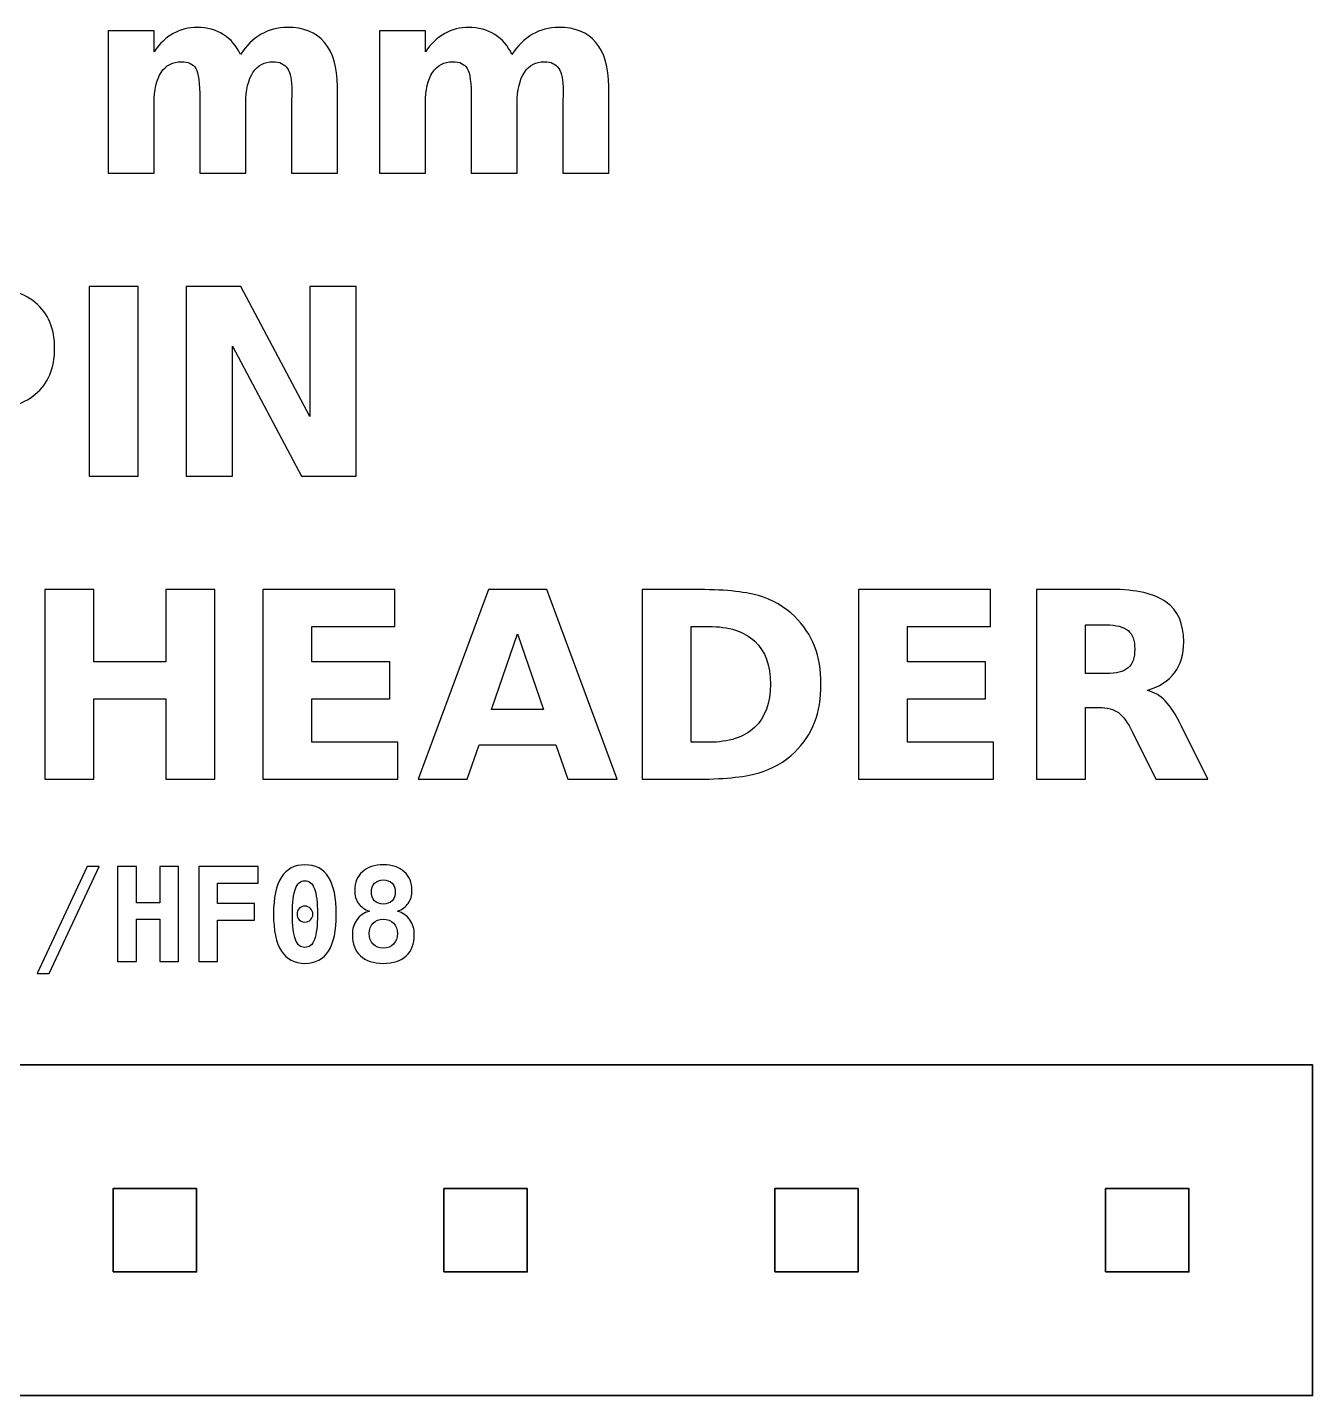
# Model space of a CAD drawing. Header units: centimetres. Extents: x -11.52 to -9.48, y -14.98 to -13.89.
# Drawn here: x -10.471 to -9.484, y -14.977 to -13.926 of the extents above; entities that cross this region are included whole.
import ezdxf

# ---------------------------------------------------------------- set-up
doc = ezdxf.new("R2010")
doc.units = ezdxf.units.CM
doc.header["$MEASUREMENT"] = 0
doc.layers.add('Layer 1', color=7, linetype='Continuous')

msp = doc.modelspace()

# ---------------------------------------------------------------- linework, layer by layer
at = {"layer": 'Layer 1', "color": 7, "lineweight": 35}
for points in [[(-10.40497, -14.882), (-10.34097, -14.882), (-10.34097, -14.818), (-10.40497, -14.818), (-10.40497, -14.882)], [(-10.15097, -14.882), (-10.08697, -14.882), (-10.08697, -14.818), (-10.15097, -14.818), (-10.15097, -14.882)], [(-9.89697, -14.882), (-9.83297, -14.882), (-9.83297, -14.818), (-9.89697, -14.818), (-9.89697, -14.882)], [(-9.64297, -14.882), (-9.57897, -14.882), (-9.57897, -14.818), (-9.64297, -14.818), (-9.64297, -14.882)]]:
    msp.add_lwpolyline(points, close=True, dxfattribs=at)
at = {"layer": 'Layer 1', "color": 250}
for points, knots in [([(-10.30721, -13.94673), (-10.30278, -13.93996), (-10.29755, -13.9348), (-10.29145, -13.93126), (-10.29145, -13.93126), (-10.28535, -13.9277), (-10.27868, -13.92593), (-10.27138, -13.92593), (-10.27138, -13.92593), (-10.25881, -13.92593), (-10.24925, -13.9298), (-10.24268, -13.93756), (-10.24268, -13.93756), (-10.23611, -13.9453), (-10.23281, -13.95656), (-10.23281, -13.97133), (-10.23281, -13.97133), (-10.23281, -13.97133), (-10.23281, -14.03793), (-10.23281, -14.03793), (-10.23281, -14.03793), (-10.23281, -14.03793), (-10.26798, -14.03793), (-10.26798, -14.03793), (-10.26798, -14.03793), (-10.26798, -14.03793), (-10.26798, -13.9809), (-10.26798, -13.9809), (-10.26798, -13.9809), (-10.26791, -13.98006), (-10.26788, -13.9792), (-10.26785, -13.97826), (-10.26785, -13.97826), (-10.26781, -13.97736), (-10.26778, -13.97606), (-10.26778, -13.97436), (-10.26778, -13.97436), (-10.26778, -13.96663), (-10.26891, -13.961), (-10.27121, -13.95753), (-10.27121, -13.95753), (-10.27348, -13.95403), (-10.27715, -13.9523), (-10.28221, -13.9523), (-10.28221, -13.9523), (-10.28888, -13.9523), (-10.29398, -13.95503), (-10.29761, -13.9605), (-10.29761, -13.9605), (-10.30121, -13.96596), (-10.30308, -13.97386), (-10.30321, -13.98423), (-10.30321, -13.98423), (-10.30321, -13.98423), (-10.30321, -14.03793), (-10.30321, -14.03793), (-10.30321, -14.03793), (-10.30321, -14.03793), (-10.33838, -14.03793), (-10.33838, -14.03793), (-10.33838, -14.03793), (-10.33838, -14.03793), (-10.33838, -13.9809), (-10.33838, -13.9809), (-10.33838, -13.9809), (-10.33838, -13.9688), (-10.33941, -13.961), (-10.34151, -13.95753), (-10.34151, -13.95753), (-10.34358, -13.95403), (-10.34728, -13.9523), (-10.35261, -13.9523), (-10.35261, -13.9523), (-10.35935, -13.9523), (-10.36451, -13.95506), (-10.36815, -13.96056), (-10.36815, -13.96056), (-10.37178, -13.96606), (-10.37361, -13.9739), (-10.37361, -13.98413), (-10.37361, -13.98413), (-10.37361, -13.98413), (-10.37361, -14.03793), (-10.37361, -14.03793), (-10.37361, -14.03793), (-10.37361, -14.03793), (-10.40878, -14.03793), (-10.40878, -14.03793), (-10.40878, -14.03793), (-10.40878, -14.03793), (-10.40878, -13.92856), (-10.40878, -13.92856), (-10.40878, -13.92856), (-10.40878, -13.92856), (-10.37361, -13.92856), (-10.37361, -13.92856), (-10.37361, -13.92856), (-10.37361, -13.92856), (-10.37361, -13.9446), (-10.37361, -13.9446), (-10.37361, -13.9446), (-10.36931, -13.9384), (-10.36438, -13.93376), (-10.35881, -13.93063), (-10.35881, -13.93063), (-10.35325, -13.9275), (-10.34711, -13.92593), (-10.34041, -13.92593), (-10.34041, -13.92593), (-10.33288, -13.92593), (-10.32618, -13.92776), (-10.32041, -13.9314), (-10.32041, -13.9314), (-10.31461, -13.93506), (-10.31021, -13.94016), (-10.30721, -13.94673)], [0, 0, 0, 0, 0.0344828, 0.0344828, 0.0344828, 0.0344828, 0.0689655, 0.0689655, 0.0689655, 0.0689655, 0.1034483, 0.1034483, 0.1034483, 0.1034483, 0.137931, 0.137931, 0.137931, 0.137931, 0.1724138, 0.1724138, 0.1724138, 0.1724138, 0.2068966, 0.2068966, 0.2068966, 0.2068966, 0.2413793, 0.2413793, 0.2413793, 0.2413793, 0.2758621, 0.2758621, 0.2758621, 0.2758621, 0.3103448, 0.3103448, 0.3103448, 0.3103448, 0.3448276, 0.3448276, 0.3448276, 0.3448276, 0.3793103, 0.3793103, 0.3793103, 0.3793103, 0.4137931, 0.4137931, 0.4137931, 0.4137931, 0.4482759, 0.4482759, 0.4482759, 0.4482759, 0.4827586, 0.4827586, 0.4827586, 0.4827586, 0.5172414, 0.5172414, 0.5172414, 0.5172414, 0.5517241, 0.5517241, 0.5517241, 0.5517241, 0.5862069, 0.5862069, 0.5862069, 0.5862069, 0.6206897, 0.6206897, 0.6206897, 0.6206897, 0.6551724, 0.6551724, 0.6551724, 0.6551724, 0.6896552, 0.6896552, 0.6896552, 0.6896552, 0.7241379, 0.7241379, 0.7241379, 0.7241379, 0.7586207, 0.7586207, 0.7586207, 0.7586207, 0.7931034, 0.7931034, 0.7931034, 0.7931034, 0.8275862, 0.8275862, 0.8275862, 0.8275862, 0.862069, 0.862069, 0.862069, 0.862069, 0.8965517, 0.8965517, 0.8965517, 0.8965517, 0.9310345, 0.9310345, 0.9310345, 0.9310345, 0.9655172, 0.9655172, 0.9655172, 0.9655172, 1, 1, 1, 1]), ([(-10.09881, -13.94673), (-10.09438, -13.93996), (-10.08915, -13.9348), (-10.08305, -13.93126), (-10.08305, -13.93126), (-10.07695, -13.9277), (-10.07028, -13.92593), (-10.06298, -13.92593), (-10.06298, -13.92593), (-10.05041, -13.92593), (-10.04085, -13.9298), (-10.03428, -13.93756), (-10.03428, -13.93756), (-10.02771, -13.9453), (-10.02441, -13.95656), (-10.02441, -13.97133), (-10.02441, -13.97133), (-10.02441, -13.97133), (-10.02441, -14.03793), (-10.02441, -14.03793), (-10.02441, -14.03793), (-10.02441, -14.03793), (-10.05958, -14.03793), (-10.05958, -14.03793), (-10.05958, -14.03793), (-10.05958, -14.03793), (-10.05958, -13.9809), (-10.05958, -13.9809), (-10.05958, -13.9809), (-10.05951, -13.98006), (-10.05948, -13.9792), (-10.05945, -13.97826), (-10.05945, -13.97826), (-10.05941, -13.97736), (-10.05938, -13.97606), (-10.05938, -13.97436), (-10.05938, -13.97436), (-10.05938, -13.96663), (-10.06051, -13.961), (-10.06281, -13.95753), (-10.06281, -13.95753), (-10.06508, -13.95403), (-10.06875, -13.9523), (-10.07381, -13.9523), (-10.07381, -13.9523), (-10.08048, -13.9523), (-10.08558, -13.95503), (-10.08921, -13.9605), (-10.08921, -13.9605), (-10.09281, -13.96596), (-10.09468, -13.97386), (-10.09481, -13.98423), (-10.09481, -13.98423), (-10.09481, -13.98423), (-10.09481, -14.03793), (-10.09481, -14.03793), (-10.09481, -14.03793), (-10.09481, -14.03793), (-10.12998, -14.03793), (-10.12998, -14.03793), (-10.12998, -14.03793), (-10.12998, -14.03793), (-10.12998, -13.9809), (-10.12998, -13.9809), (-10.12998, -13.9809), (-10.12998, -13.9688), (-10.13101, -13.961), (-10.13311, -13.95753), (-10.13311, -13.95753), (-10.13518, -13.95403), (-10.13888, -13.9523), (-10.14421, -13.9523), (-10.14421, -13.9523), (-10.15095, -13.9523), (-10.15611, -13.95506), (-10.15975, -13.96056), (-10.15975, -13.96056), (-10.16338, -13.96606), (-10.16521, -13.9739), (-10.16521, -13.98413), (-10.16521, -13.98413), (-10.16521, -13.98413), (-10.16521, -14.03793), (-10.16521, -14.03793), (-10.16521, -14.03793), (-10.16521, -14.03793), (-10.20038, -14.03793), (-10.20038, -14.03793), (-10.20038, -14.03793), (-10.20038, -14.03793), (-10.20038, -13.92856), (-10.20038, -13.92856), (-10.20038, -13.92856), (-10.20038, -13.92856), (-10.16521, -13.92856), (-10.16521, -13.92856), (-10.16521, -13.92856), (-10.16521, -13.92856), (-10.16521, -13.9446), (-10.16521, -13.9446), (-10.16521, -13.9446), (-10.16091, -13.9384), (-10.15598, -13.93376), (-10.15041, -13.93063), (-10.15041, -13.93063), (-10.14485, -13.9275), (-10.13871, -13.92593), (-10.13201, -13.92593), (-10.13201, -13.92593), (-10.12448, -13.92593), (-10.11778, -13.92776), (-10.11201, -13.9314), (-10.11201, -13.9314), (-10.10621, -13.93506), (-10.10181, -13.94016), (-10.09881, -13.94673)], [0, 0, 0, 0, 0.0344828, 0.0344828, 0.0344828, 0.0344828, 0.0689655, 0.0689655, 0.0689655, 0.0689655, 0.1034483, 0.1034483, 0.1034483, 0.1034483, 0.137931, 0.137931, 0.137931, 0.137931, 0.1724138, 0.1724138, 0.1724138, 0.1724138, 0.2068966, 0.2068966, 0.2068966, 0.2068966, 0.2413793, 0.2413793, 0.2413793, 0.2413793, 0.2758621, 0.2758621, 0.2758621, 0.2758621, 0.3103448, 0.3103448, 0.3103448, 0.3103448, 0.3448276, 0.3448276, 0.3448276, 0.3448276, 0.3793103, 0.3793103, 0.3793103, 0.3793103, 0.4137931, 0.4137931, 0.4137931, 0.4137931, 0.4482759, 0.4482759, 0.4482759, 0.4482759, 0.4827586, 0.4827586, 0.4827586, 0.4827586, 0.5172414, 0.5172414, 0.5172414, 0.5172414, 0.5517241, 0.5517241, 0.5517241, 0.5517241, 0.5862069, 0.5862069, 0.5862069, 0.5862069, 0.6206897, 0.6206897, 0.6206897, 0.6206897, 0.6551724, 0.6551724, 0.6551724, 0.6551724, 0.6896552, 0.6896552, 0.6896552, 0.6896552, 0.7241379, 0.7241379, 0.7241379, 0.7241379, 0.7586207, 0.7586207, 0.7586207, 0.7586207, 0.7931034, 0.7931034, 0.7931034, 0.7931034, 0.8275862, 0.8275862, 0.8275862, 0.8275862, 0.862069, 0.862069, 0.862069, 0.862069, 0.8965517, 0.8965517, 0.8965517, 0.8965517, 0.9310345, 0.9310345, 0.9310345, 0.9310345, 0.9655172, 0.9655172, 0.9655172, 0.9655172, 1, 1, 1, 1]), ([(-10.56993, -14.12493), (-10.56993, -14.12493), (-10.50753, -14.12493), (-10.50753, -14.12493), (-10.50753, -14.12493), (-10.48897, -14.12493), (-10.47473, -14.12906), (-10.4648, -14.1373), (-10.4648, -14.1373), (-10.45487, -14.14553), (-10.4499, -14.15726), (-10.4499, -14.1725), (-10.4499, -14.1725), (-10.4499, -14.18776), (-10.45487, -14.19953), (-10.4648, -14.20776), (-10.4648, -14.20776), (-10.47473, -14.216), (-10.48897, -14.22013), (-10.50753, -14.22013), (-10.50753, -14.22013), (-10.50753, -14.22013), (-10.53233, -14.22013), (-10.53233, -14.22013), (-10.53233, -14.22013), (-10.53233, -14.22013), (-10.53233, -14.27073), (-10.53233, -14.27073), (-10.53233, -14.27073), (-10.53233, -14.27073), (-10.56993, -14.27073), (-10.56993, -14.27073), (-10.56993, -14.27073), (-10.56993, -14.27073), (-10.56993, -14.12493), (-10.56993, -14.12493)], [0, 0, 0, 0, 0.1111111, 0.1111111, 0.1111111, 0.1111111, 0.2222222, 0.2222222, 0.2222222, 0.2222222, 0.3333333, 0.3333333, 0.3333333, 0.3333333, 0.4444444, 0.4444444, 0.4444444, 0.4444444, 0.5555556, 0.5555556, 0.5555556, 0.5555556, 0.6666667, 0.6666667, 0.6666667, 0.6666667, 0.7777778, 0.7777778, 0.7777778, 0.7777778, 0.8888889, 0.8888889, 0.8888889, 0.8888889, 1, 1, 1, 1]), ([(-10.42336, -14.12493), (-10.42336, -14.12493), (-10.38576, -14.12493), (-10.38576, -14.12493), (-10.38576, -14.12493), (-10.38576, -14.12493), (-10.38576, -14.27073), (-10.38576, -14.27073), (-10.38576, -14.27073), (-10.38576, -14.27073), (-10.42336, -14.27073), (-10.42336, -14.27073), (-10.42336, -14.27073), (-10.42336, -14.27073), (-10.42336, -14.12493), (-10.42336, -14.12493)], [0, 0, 0, 0, 0.25, 0.25, 0.25, 0.25, 0.5, 0.5, 0.5, 0.5, 0.75, 0.75, 0.75, 0.75, 1, 1, 1, 1]), ([(-10.34896, -14.12493), (-10.34896, -14.12493), (-10.30696, -14.12493), (-10.30696, -14.12493), (-10.30696, -14.12493), (-10.30696, -14.12493), (-10.25393, -14.22493), (-10.25393, -14.22493), (-10.25393, -14.22493), (-10.25393, -14.22493), (-10.25393, -14.12493), (-10.25393, -14.12493), (-10.25393, -14.12493), (-10.25393, -14.12493), (-10.2183, -14.12493), (-10.2183, -14.12493), (-10.2183, -14.12493), (-10.2183, -14.12493), (-10.2183, -14.27073), (-10.2183, -14.27073), (-10.2183, -14.27073), (-10.2183, -14.27073), (-10.2603, -14.27073), (-10.2603, -14.27073), (-10.2603, -14.27073), (-10.2603, -14.27073), (-10.31333, -14.17073), (-10.31333, -14.17073), (-10.31333, -14.17073), (-10.31333, -14.17073), (-10.31333, -14.27073), (-10.31333, -14.27073), (-10.31333, -14.27073), (-10.31333, -14.27073), (-10.34896, -14.27073), (-10.34896, -14.27073), (-10.34896, -14.27073), (-10.34896, -14.27073), (-10.34896, -14.12493), (-10.34896, -14.12493)], [0, 0, 0, 0, 0.1, 0.1, 0.1, 0.1, 0.2, 0.2, 0.2, 0.2, 0.3, 0.3, 0.3, 0.3, 0.4, 0.4, 0.4, 0.4, 0.5, 0.5, 0.5, 0.5, 0.6, 0.6, 0.6, 0.6, 0.7, 0.7, 0.7, 0.7, 0.8, 0.8, 0.8, 0.8, 0.9, 0.9, 0.9, 0.9, 1, 1, 1, 1]), ([(-10.45749, -14.35773), (-10.45749, -14.35773), (-10.41989, -14.35773), (-10.41989, -14.35773), (-10.41989, -14.35773), (-10.41989, -14.35773), (-10.41989, -14.4133), (-10.41989, -14.4133), (-10.41989, -14.4133), (-10.41989, -14.4133), (-10.36443, -14.4133), (-10.36443, -14.4133), (-10.36443, -14.4133), (-10.36443, -14.4133), (-10.36443, -14.35773), (-10.36443, -14.35773), (-10.36443, -14.35773), (-10.36443, -14.35773), (-10.32683, -14.35773), (-10.32683, -14.35773), (-10.32683, -14.35773), (-10.32683, -14.35773), (-10.32683, -14.50353), (-10.32683, -14.50353), (-10.32683, -14.50353), (-10.32683, -14.50353), (-10.36443, -14.50353), (-10.36443, -14.50353), (-10.36443, -14.50353), (-10.36443, -14.50353), (-10.36443, -14.44173), (-10.36443, -14.44173), (-10.36443, -14.44173), (-10.36443, -14.44173), (-10.41989, -14.44173), (-10.41989, -14.44173), (-10.41989, -14.44173), (-10.41989, -14.44173), (-10.41989, -14.50353), (-10.41989, -14.50353), (-10.41989, -14.50353), (-10.41989, -14.50353), (-10.45749, -14.50353), (-10.45749, -14.50353), (-10.45749, -14.50353), (-10.45749, -14.50353), (-10.45749, -14.35773), (-10.45749, -14.35773)], [0, 0, 0, 0, 0.0833333, 0.0833333, 0.0833333, 0.0833333, 0.1666667, 0.1666667, 0.1666667, 0.1666667, 0.25, 0.25, 0.25, 0.25, 0.3333333, 0.3333333, 0.3333333, 0.3333333, 0.4166667, 0.4166667, 0.4166667, 0.4166667, 0.5, 0.5, 0.5, 0.5, 0.5833333, 0.5833333, 0.5833333, 0.5833333, 0.6666667, 0.6666667, 0.6666667, 0.6666667, 0.75, 0.75, 0.75, 0.75, 0.8333333, 0.8333333, 0.8333333, 0.8333333, 0.9166667, 0.9166667, 0.9166667, 0.9166667, 1, 1, 1, 1]), ([(-10.29012, -14.35773), (-10.29012, -14.35773), (-10.18866, -14.35773), (-10.18866, -14.35773), (-10.18866, -14.35773), (-10.18866, -14.35773), (-10.18866, -14.38616), (-10.18866, -14.38616), (-10.18866, -14.38616), (-10.18866, -14.38616), (-10.25252, -14.38616), (-10.25252, -14.38616), (-10.25252, -14.38616), (-10.25252, -14.38616), (-10.25252, -14.4133), (-10.25252, -14.4133), (-10.25252, -14.4133), (-10.25252, -14.4133), (-10.19249, -14.4133), (-10.19249, -14.4133), (-10.19249, -14.4133), (-10.19249, -14.4133), (-10.19249, -14.44173), (-10.19249, -14.44173), (-10.19249, -14.44173), (-10.19249, -14.44173), (-10.25252, -14.44173), (-10.25252, -14.44173), (-10.25252, -14.44173), (-10.25252, -14.44173), (-10.25252, -14.4751), (-10.25252, -14.4751), (-10.25252, -14.4751), (-10.25252, -14.4751), (-10.18652, -14.4751), (-10.18652, -14.4751), (-10.18652, -14.4751), (-10.18652, -14.4751), (-10.18652, -14.50353), (-10.18652, -14.50353), (-10.18652, -14.50353), (-10.18652, -14.50353), (-10.29012, -14.50353), (-10.29012, -14.50353), (-10.29012, -14.50353), (-10.29012, -14.50353), (-10.29012, -14.35773), (-10.29012, -14.35773)], [0, 0, 0, 0, 0.0833333, 0.0833333, 0.0833333, 0.0833333, 0.1666667, 0.1666667, 0.1666667, 0.1666667, 0.25, 0.25, 0.25, 0.25, 0.3333333, 0.3333333, 0.3333333, 0.3333333, 0.4166667, 0.4166667, 0.4166667, 0.4166667, 0.5, 0.5, 0.5, 0.5, 0.5833333, 0.5833333, 0.5833333, 0.5833333, 0.6666667, 0.6666667, 0.6666667, 0.6666667, 0.75, 0.75, 0.75, 0.75, 0.8333333, 0.8333333, 0.8333333, 0.8333333, 0.9166667, 0.9166667, 0.9166667, 0.9166667, 1, 1, 1, 1]), ([(-10.06503, -14.477), (-10.06503, -14.477), (-10.12383, -14.477), (-10.12383, -14.477), (-10.12383, -14.477), (-10.12383, -14.477), (-10.13309, -14.50353), (-10.13309, -14.50353), (-10.13309, -14.50353), (-10.13309, -14.50353), (-10.17089, -14.50353), (-10.17089, -14.50353), (-10.17089, -14.50353), (-10.17089, -14.50353), (-10.11689, -14.35773), (-10.11689, -14.35773), (-10.11689, -14.35773), (-10.11689, -14.35773), (-10.07206, -14.35773), (-10.07206, -14.35773), (-10.07206, -14.35773), (-10.07206, -14.35773), (-10.01806, -14.50353), (-10.01806, -14.50353), (-10.01806, -14.50353), (-10.01806, -14.50353), (-10.05586, -14.50353), (-10.05586, -14.50353), (-10.05586, -14.50353), (-10.05586, -14.50353), (-10.06503, -14.477), (-10.06503, -14.477)], [0, 0, 0, 0, 0.125, 0.125, 0.125, 0.125, 0.25, 0.25, 0.25, 0.25, 0.375, 0.375, 0.375, 0.375, 0.5, 0.5, 0.5, 0.5, 0.625, 0.625, 0.625, 0.625, 0.75, 0.75, 0.75, 0.75, 0.875, 0.875, 0.875, 0.875, 1, 1, 1, 1]), ([(-9.99869, -14.35773), (-9.99869, -14.35773), (-9.95903, -14.35773), (-9.95903, -14.35773), (-9.95903, -14.35773), (-9.93689, -14.35773), (-9.92043, -14.3593), (-9.90959, -14.36246), (-9.90959, -14.36246), (-9.89876, -14.36563), (-9.88946, -14.37096), (-9.88169, -14.37853), (-9.88169, -14.37853), (-9.87486, -14.3851), (-9.86979, -14.3927), (-9.86646, -14.4013), (-9.86646, -14.4013), (-9.86316, -14.40986), (-9.86149, -14.4196), (-9.86149, -14.4305), (-9.86149, -14.4305), (-9.86149, -14.4415), (-9.86316, -14.4513), (-9.86646, -14.45993), (-9.86646, -14.45993), (-9.86979, -14.46856), (-9.87486, -14.47616), (-9.88169, -14.48273), (-9.88169, -14.48273), (-9.88953, -14.4903), (-9.89889, -14.49563), (-9.90983, -14.4988), (-9.90983, -14.4988), (-9.92076, -14.50196), (-9.93716, -14.50353), (-9.95903, -14.50353), (-9.95903, -14.50353), (-9.95903, -14.50353), (-9.99869, -14.50353), (-9.99869, -14.50353), (-9.99869, -14.50353), (-9.99869, -14.50353), (-9.99869, -14.35773), (-9.99869, -14.35773)], [0, 0, 0, 0, 0.0909091, 0.0909091, 0.0909091, 0.0909091, 0.1818182, 0.1818182, 0.1818182, 0.1818182, 0.2727273, 0.2727273, 0.2727273, 0.2727273, 0.3636364, 0.3636364, 0.3636364, 0.3636364, 0.4545455, 0.4545455, 0.4545455, 0.4545455, 0.5454545, 0.5454545, 0.5454545, 0.5454545, 0.6363636, 0.6363636, 0.6363636, 0.6363636, 0.7272727, 0.7272727, 0.7272727, 0.7272727, 0.8181818, 0.8181818, 0.8181818, 0.8181818, 0.9090909, 0.9090909, 0.9090909, 0.9090909, 1, 1, 1, 1]), ([(-9.83269, -14.35773), (-9.83269, -14.35773), (-9.73123, -14.35773), (-9.73123, -14.35773), (-9.73123, -14.35773), (-9.73123, -14.35773), (-9.73123, -14.38616), (-9.73123, -14.38616), (-9.73123, -14.38616), (-9.73123, -14.38616), (-9.79509, -14.38616), (-9.79509, -14.38616), (-9.79509, -14.38616), (-9.79509, -14.38616), (-9.79509, -14.4133), (-9.79509, -14.4133), (-9.79509, -14.4133), (-9.79509, -14.4133), (-9.73506, -14.4133), (-9.73506, -14.4133), (-9.73506, -14.4133), (-9.73506, -14.4133), (-9.73506, -14.44173), (-9.73506, -14.44173), (-9.73506, -14.44173), (-9.73506, -14.44173), (-9.79509, -14.44173), (-9.79509, -14.44173), (-9.79509, -14.44173), (-9.79509, -14.44173), (-9.79509, -14.4751), (-9.79509, -14.4751), (-9.79509, -14.4751), (-9.79509, -14.4751), (-9.72909, -14.4751), (-9.72909, -14.4751), (-9.72909, -14.4751), (-9.72909, -14.4751), (-9.72909, -14.50353), (-9.72909, -14.50353), (-9.72909, -14.50353), (-9.72909, -14.50353), (-9.83269, -14.50353), (-9.83269, -14.50353), (-9.83269, -14.50353), (-9.83269, -14.50353), (-9.83269, -14.35773), (-9.83269, -14.35773)], [0, 0, 0, 0, 0.0833333, 0.0833333, 0.0833333, 0.0833333, 0.1666667, 0.1666667, 0.1666667, 0.1666667, 0.25, 0.25, 0.25, 0.25, 0.3333333, 0.3333333, 0.3333333, 0.3333333, 0.4166667, 0.4166667, 0.4166667, 0.4166667, 0.5, 0.5, 0.5, 0.5, 0.5833333, 0.5833333, 0.5833333, 0.5833333, 0.6666667, 0.6666667, 0.6666667, 0.6666667, 0.75, 0.75, 0.75, 0.75, 0.8333333, 0.8333333, 0.8333333, 0.8333333, 0.9166667, 0.9166667, 0.9166667, 0.9166667, 1, 1, 1, 1]), ([(-9.65846, -14.44836), (-9.65846, -14.44836), (-9.65846, -14.50353), (-9.65846, -14.50353), (-9.65846, -14.50353), (-9.65846, -14.50353), (-9.69606, -14.50353), (-9.69606, -14.50353), (-9.69606, -14.50353), (-9.69606, -14.50353), (-9.69606, -14.35773), (-9.69606, -14.35773), (-9.69606, -14.35773), (-9.69606, -14.35773), (-9.63863, -14.35773), (-9.63863, -14.35773), (-9.63863, -14.35773), (-9.61943, -14.35773), (-9.60533, -14.36096), (-9.5964, -14.3674), (-9.5964, -14.3674), (-9.58743, -14.37383), (-9.58296, -14.38403), (-9.58296, -14.39796), (-9.58296, -14.39796), (-9.58296, -14.4076), (-9.5853, -14.41553), (-9.58993, -14.4217), (-9.58993, -14.4217), (-9.5946, -14.4279), (-9.60163, -14.43246), (-9.611, -14.43536), (-9.611, -14.43536), (-9.60586, -14.43656), (-9.60123, -14.4392), (-9.59716, -14.44333), (-9.59716, -14.44333), (-9.5931, -14.44746), (-9.589, -14.45373), (-9.58483, -14.46213), (-9.58483, -14.46213), (-9.58483, -14.46213), (-9.5644, -14.50353), (-9.5644, -14.50353), (-9.5644, -14.50353), (-9.5644, -14.50353), (-9.60446, -14.50353), (-9.60446, -14.50353), (-9.60446, -14.50353), (-9.60446, -14.50353), (-9.62223, -14.4673), (-9.62223, -14.4673), (-9.62223, -14.4673), (-9.6258, -14.46003), (-9.62943, -14.45503), (-9.63313, -14.45236), (-9.63313, -14.45236), (-9.6368, -14.4497), (-9.6417, -14.44836), (-9.64783, -14.44836), (-9.64783, -14.44836), (-9.64783, -14.44836), (-9.65846, -14.44836), (-9.65846, -14.44836)], [0, 0, 0, 0, 0.0625, 0.0625, 0.0625, 0.0625, 0.125, 0.125, 0.125, 0.125, 0.1875, 0.1875, 0.1875, 0.1875, 0.25, 0.25, 0.25, 0.25, 0.3125, 0.3125, 0.3125, 0.3125, 0.375, 0.375, 0.375, 0.375, 0.4375, 0.4375, 0.4375, 0.4375, 0.5, 0.5, 0.5, 0.5, 0.5625, 0.5625, 0.5625, 0.5625, 0.625, 0.625, 0.625, 0.625, 0.6875, 0.6875, 0.6875, 0.6875, 0.75, 0.75, 0.75, 0.75, 0.8125, 0.8125, 0.8125, 0.8125, 0.875, 0.875, 0.875, 0.875, 0.9375, 0.9375, 0.9375, 0.9375, 1, 1, 1, 1]), ([(-9.96109, -14.38616), (-9.96109, -14.38616), (-9.96109, -14.4751), (-9.96109, -14.4751), (-9.96109, -14.4751), (-9.96109, -14.4751), (-9.94763, -14.4751), (-9.94763, -14.4751), (-9.94763, -14.4751), (-9.93226, -14.4751), (-9.92053, -14.4713), (-9.91243, -14.46366), (-9.91243, -14.46366), (-9.90433, -14.45606), (-9.90026, -14.445), (-9.90026, -14.4305), (-9.90026, -14.4305), (-9.90026, -14.41603), (-9.90429, -14.40503), (-9.91236, -14.3975), (-9.91236, -14.3975), (-9.92043, -14.38993), (-9.93219, -14.38616), (-9.94763, -14.38616), (-9.94763, -14.38616), (-9.94763, -14.38616), (-9.96109, -14.38616), (-9.96109, -14.38616)], [0, 0, 0, 0, 0.1428571, 0.1428571, 0.1428571, 0.1428571, 0.2857143, 0.2857143, 0.2857143, 0.2857143, 0.4285714, 0.4285714, 0.4285714, 0.4285714, 0.5714286, 0.5714286, 0.5714286, 0.5714286, 0.7142857, 0.7142857, 0.7142857, 0.7142857, 0.8571429, 0.8571429, 0.8571429, 0.8571429, 1, 1, 1, 1]), ([(-9.64263, -14.4224), (-9.63476, -14.4224), (-9.6291, -14.42093), (-9.6257, -14.418), (-9.6257, -14.418), (-9.62226, -14.41506), (-9.62056, -14.41023), (-9.62056, -14.40353), (-9.62056, -14.40353), (-9.62056, -14.3969), (-9.62226, -14.39213), (-9.6257, -14.38926), (-9.6257, -14.38926), (-9.6291, -14.3864), (-9.63476, -14.38496), (-9.64263, -14.38496), (-9.64263, -14.38496), (-9.64263, -14.38496), (-9.65846, -14.38496), (-9.65846, -14.38496), (-9.65846, -14.38496), (-9.65846, -14.38496), (-9.65846, -14.4224), (-9.65846, -14.4224), (-9.65846, -14.4224), (-9.65846, -14.4224), (-9.64263, -14.4224), (-9.64263, -14.4224)], [0, 0, 0, 0, 0.1428571, 0.1428571, 0.1428571, 0.1428571, 0.2857143, 0.2857143, 0.2857143, 0.2857143, 0.4285714, 0.4285714, 0.4285714, 0.4285714, 0.5714286, 0.5714286, 0.5714286, 0.5714286, 0.7142857, 0.7142857, 0.7142857, 0.7142857, 0.8571429, 0.8571429, 0.8571429, 0.8571429, 1, 1, 1, 1]), ([(-10.11446, -14.44993), (-10.11446, -14.44993), (-10.07449, -14.44993), (-10.07449, -14.44993), (-10.07449, -14.44993), (-10.07449, -14.44993), (-10.09443, -14.39193), (-10.09443, -14.39193), (-10.09443, -14.39193), (-10.09443, -14.39193), (-10.11446, -14.44993), (-10.11446, -14.44993)], [0, 0, 0, 0, 0.3333333, 0.3333333, 0.3333333, 0.3333333, 0.6666667, 0.6666667, 0.6666667, 0.6666667, 1, 1, 1, 1]), ([(-10.42501, -14.57062), (-10.42501, -14.57062), (-10.41573, -14.57062), (-10.41573, -14.57062), (-10.41573, -14.57062), (-10.41573, -14.57062), (-10.45411, -14.6528), (-10.45411, -14.6528), (-10.45411, -14.6528), (-10.45411, -14.6528), (-10.46345, -14.6528), (-10.46345, -14.6528), (-10.46345, -14.6528), (-10.46345, -14.6528), (-10.42501, -14.57062), (-10.42501, -14.57062)], [0, 0, 0, 0, 0.25, 0.25, 0.25, 0.25, 0.5, 0.5, 0.5, 0.5, 0.75, 0.75, 0.75, 0.75, 1, 1, 1, 1]), ([(-10.40155, -14.57062), (-10.40155, -14.57062), (-10.38715, -14.57062), (-10.38715, -14.57062), (-10.38715, -14.57062), (-10.38715, -14.57062), (-10.38715, -14.5984), (-10.38715, -14.5984), (-10.38715, -14.5984), (-10.38715, -14.5984), (-10.36911, -14.5984), (-10.36911, -14.5984), (-10.36911, -14.5984), (-10.36911, -14.5984), (-10.36911, -14.57062), (-10.36911, -14.57062), (-10.36911, -14.57062), (-10.36911, -14.57062), (-10.35471, -14.57062), (-10.35471, -14.57062), (-10.35471, -14.57062), (-10.35471, -14.57062), (-10.35471, -14.64352), (-10.35471, -14.64352), (-10.35471, -14.64352), (-10.35471, -14.64352), (-10.36911, -14.64352), (-10.36911, -14.64352), (-10.36911, -14.64352), (-10.36911, -14.64352), (-10.36911, -14.6111), (-10.36911, -14.6111), (-10.36911, -14.6111), (-10.36911, -14.6111), (-10.38715, -14.6111), (-10.38715, -14.6111), (-10.38715, -14.6111), (-10.38715, -14.6111), (-10.38715, -14.64352), (-10.38715, -14.64352), (-10.38715, -14.64352), (-10.38715, -14.64352), (-10.40155, -14.64352), (-10.40155, -14.64352), (-10.40155, -14.64352), (-10.40155, -14.64352), (-10.40155, -14.57062), (-10.40155, -14.57062)], [0, 0, 0, 0, 0.0833333, 0.0833333, 0.0833333, 0.0833333, 0.1666667, 0.1666667, 0.1666667, 0.1666667, 0.25, 0.25, 0.25, 0.25, 0.3333333, 0.3333333, 0.3333333, 0.3333333, 0.4166667, 0.4166667, 0.4166667, 0.4166667, 0.5, 0.5, 0.5, 0.5, 0.5833333, 0.5833333, 0.5833333, 0.5833333, 0.6666667, 0.6666667, 0.6666667, 0.6666667, 0.75, 0.75, 0.75, 0.75, 0.8333333, 0.8333333, 0.8333333, 0.8333333, 0.9166667, 0.9166667, 0.9166667, 0.9166667, 1, 1, 1, 1]), ([(-10.29373, -14.58332), (-10.29373, -14.58332), (-10.32475, -14.58332), (-10.32475, -14.58332), (-10.32475, -14.58332), (-10.32475, -14.58332), (-10.32475, -14.59904), (-10.32475, -14.59904), (-10.32475, -14.59904), (-10.32475, -14.59904), (-10.29651, -14.59904), (-10.29651, -14.59904), (-10.29651, -14.59904), (-10.29651, -14.59904), (-10.29651, -14.61174), (-10.29651, -14.61174), (-10.29651, -14.61174), (-10.29651, -14.61174), (-10.32475, -14.61174), (-10.32475, -14.61174), (-10.32475, -14.61174), (-10.32475, -14.61174), (-10.32475, -14.64352), (-10.32475, -14.64352), (-10.32475, -14.64352), (-10.32475, -14.64352), (-10.33915, -14.64352), (-10.33915, -14.64352), (-10.33915, -14.64352), (-10.33915, -14.64352), (-10.33915, -14.57062), (-10.33915, -14.57062), (-10.33915, -14.57062), (-10.33915, -14.57062), (-10.29373, -14.57062), (-10.29373, -14.57062), (-10.29373, -14.57062), (-10.29373, -14.57062), (-10.29373, -14.58332), (-10.29373, -14.58332)], [0, 0, 0, 0, 0.1, 0.1, 0.1, 0.1, 0.2, 0.2, 0.2, 0.2, 0.3, 0.3, 0.3, 0.3, 0.4, 0.4, 0.4, 0.4, 0.5, 0.5, 0.5, 0.5, 0.6, 0.6, 0.6, 0.6, 0.7, 0.7, 0.7, 0.7, 0.8, 0.8, 0.8, 0.8, 0.9, 0.9, 0.9, 0.9, 1, 1, 1, 1]), ([(-10.28183, -14.60714), (-10.28183, -14.59452), (-10.27983, -14.58505), (-10.27583, -14.57875), (-10.27583, -14.57875), (-10.27181, -14.57245), (-10.2658, -14.5693), (-10.25775, -14.5693), (-10.25775, -14.5693), (-10.24968, -14.5693), (-10.24365, -14.57244), (-10.23963, -14.57872), (-10.23963, -14.57872), (-10.23563, -14.585), (-10.23363, -14.59449), (-10.23363, -14.60714), (-10.23363, -14.60714), (-10.23363, -14.61977), (-10.23563, -14.62924), (-10.23963, -14.63552), (-10.23963, -14.63552), (-10.24365, -14.6418), (-10.24968, -14.64494), (-10.25775, -14.64494), (-10.25775, -14.64494), (-10.2658, -14.64494), (-10.27181, -14.64179), (-10.27583, -14.63549), (-10.27583, -14.63549), (-10.27983, -14.62919), (-10.28183, -14.61974), (-10.28183, -14.60714)], [0, 0, 0, 0, 0.125, 0.125, 0.125, 0.125, 0.25, 0.25, 0.25, 0.25, 0.375, 0.375, 0.375, 0.375, 0.5, 0.5, 0.5, 0.5, 0.625, 0.625, 0.625, 0.625, 0.75, 0.75, 0.75, 0.75, 0.875, 0.875, 0.875, 0.875, 1, 1, 1, 1]), ([(-10.20825, -14.60489), (-10.21193, -14.60362), (-10.21473, -14.60162), (-10.21665, -14.5989), (-10.21665, -14.5989), (-10.21856, -14.59619), (-10.21953, -14.59287), (-10.21953, -14.58892), (-10.21953, -14.58892), (-10.21953, -14.58287), (-10.21756, -14.57809), (-10.21361, -14.57457), (-10.21361, -14.57457), (-10.20968, -14.57105), (-10.20433, -14.5693), (-10.19755, -14.5693), (-10.19755, -14.5693), (-10.19075, -14.5693), (-10.18538, -14.57105), (-10.18145, -14.57457), (-10.18145, -14.57457), (-10.1775, -14.57809), (-10.17553, -14.58287), (-10.17553, -14.58892), (-10.17553, -14.58892), (-10.17553, -14.59284), (-10.17648, -14.59614), (-10.17836, -14.59885), (-10.17836, -14.59885), (-10.18025, -14.60157), (-10.183, -14.60359), (-10.18661, -14.60489), (-10.18661, -14.60489), (-10.18258, -14.60612), (-10.17943, -14.60834), (-10.17715, -14.61154), (-10.17715, -14.61154), (-10.17486, -14.61472), (-10.17373, -14.61855), (-10.17373, -14.623), (-10.17373, -14.623), (-10.17373, -14.63), (-10.1758, -14.63542), (-10.17993, -14.63922), (-10.17993, -14.63922), (-10.18406, -14.64304), (-10.18995, -14.64494), (-10.19755, -14.64494), (-10.19755, -14.64494), (-10.20513, -14.64494), (-10.211, -14.64304), (-10.21513, -14.63922), (-10.21513, -14.63922), (-10.21926, -14.63542), (-10.22133, -14.63), (-10.22133, -14.623), (-10.22133, -14.623), (-10.22133, -14.61852), (-10.22018, -14.61467), (-10.21786, -14.61149), (-10.21786, -14.61149), (-10.21555, -14.60829), (-10.21235, -14.60609), (-10.20825, -14.60489)], [0, 0, 0, 0, 0.0625, 0.0625, 0.0625, 0.0625, 0.125, 0.125, 0.125, 0.125, 0.1875, 0.1875, 0.1875, 0.1875, 0.25, 0.25, 0.25, 0.25, 0.3125, 0.3125, 0.3125, 0.3125, 0.375, 0.375, 0.375, 0.375, 0.4375, 0.4375, 0.4375, 0.4375, 0.5, 0.5, 0.5, 0.5, 0.5625, 0.5625, 0.5625, 0.5625, 0.625, 0.625, 0.625, 0.625, 0.6875, 0.6875, 0.6875, 0.6875, 0.75, 0.75, 0.75, 0.75, 0.8125, 0.8125, 0.8125, 0.8125, 0.875, 0.875, 0.875, 0.875, 0.9375, 0.9375, 0.9375, 0.9375, 1, 1, 1, 1]), ([(-10.25775, -14.5815), (-10.26108, -14.5815), (-10.2635, -14.58354), (-10.26503, -14.5876), (-10.26503, -14.5876), (-10.26656, -14.59169), (-10.26733, -14.59819), (-10.26733, -14.60714), (-10.26733, -14.60714), (-10.26733, -14.61607), (-10.26656, -14.62255), (-10.26503, -14.62664), (-10.26503, -14.62664), (-10.2635, -14.6307), (-10.26108, -14.63274), (-10.25775, -14.63274), (-10.25775, -14.63274), (-10.2544, -14.63274), (-10.25196, -14.6307), (-10.25043, -14.62664), (-10.25043, -14.62664), (-10.2489, -14.62255), (-10.24813, -14.61607), (-10.24813, -14.60714), (-10.24813, -14.60714), (-10.24813, -14.59819), (-10.2489, -14.59169), (-10.25043, -14.5876), (-10.25043, -14.5876), (-10.25196, -14.58354), (-10.2544, -14.5815), (-10.25775, -14.5815)], [0, 0, 0, 0, 0.125, 0.125, 0.125, 0.125, 0.25, 0.25, 0.25, 0.25, 0.375, 0.375, 0.375, 0.375, 0.5, 0.5, 0.5, 0.5, 0.625, 0.625, 0.625, 0.625, 0.75, 0.75, 0.75, 0.75, 0.875, 0.875, 0.875, 0.875, 1, 1, 1, 1]), ([(-10.20673, -14.5901), (-10.20673, -14.59295), (-10.20591, -14.59524), (-10.20426, -14.5969), (-10.20426, -14.5969), (-10.20263, -14.59859), (-10.20038, -14.59942), (-10.19755, -14.59942), (-10.19755, -14.59942), (-10.1947, -14.59942), (-10.19243, -14.59859), (-10.1908, -14.5969), (-10.1908, -14.5969), (-10.18915, -14.59524), (-10.18833, -14.59295), (-10.18833, -14.5901), (-10.18833, -14.5901), (-10.18833, -14.58727), (-10.18915, -14.58504), (-10.1908, -14.58339), (-10.1908, -14.58339), (-10.19243, -14.58174), (-10.1947, -14.58092), (-10.19755, -14.58092), (-10.19755, -14.58092), (-10.20035, -14.58092), (-10.20258, -14.58175), (-10.20425, -14.5834), (-10.20425, -14.5834), (-10.2059, -14.58507), (-10.20673, -14.5873), (-10.20673, -14.5901)], [0, 0, 0, 0, 0.125, 0.125, 0.125, 0.125, 0.25, 0.25, 0.25, 0.25, 0.375, 0.375, 0.375, 0.375, 0.5, 0.5, 0.5, 0.5, 0.625, 0.625, 0.625, 0.625, 0.75, 0.75, 0.75, 0.75, 0.875, 0.875, 0.875, 0.875, 1, 1, 1, 1]), ([(-10.26381, -14.60714), (-10.26381, -14.60542), (-10.26323, -14.60397), (-10.26205, -14.6028), (-10.26205, -14.6028), (-10.26088, -14.60162), (-10.25945, -14.60104), (-10.25775, -14.60104), (-10.25775, -14.60104), (-10.25603, -14.60104), (-10.25458, -14.60162), (-10.25341, -14.6028), (-10.25341, -14.6028), (-10.25223, -14.60397), (-10.25165, -14.60542), (-10.25165, -14.60714), (-10.25165, -14.60714), (-10.25165, -14.60884), (-10.25223, -14.61027), (-10.25341, -14.61144), (-10.25341, -14.61144), (-10.25458, -14.61262), (-10.25603, -14.6132), (-10.25775, -14.6132), (-10.25775, -14.6132), (-10.25945, -14.6132), (-10.26088, -14.61262), (-10.26205, -14.61147), (-10.26205, -14.61147), (-10.26323, -14.61032), (-10.26381, -14.60887), (-10.26381, -14.60714)], [0, 0, 0, 0, 0.125, 0.125, 0.125, 0.125, 0.25, 0.25, 0.25, 0.25, 0.375, 0.375, 0.375, 0.375, 0.5, 0.5, 0.5, 0.5, 0.625, 0.625, 0.625, 0.625, 0.75, 0.75, 0.75, 0.75, 0.875, 0.875, 0.875, 0.875, 1, 1, 1, 1]), ([(-10.19755, -14.61099), (-10.20078, -14.61099), (-10.20338, -14.612), (-10.20536, -14.61404), (-10.20536, -14.61404), (-10.20735, -14.61607), (-10.20835, -14.61877), (-10.20835, -14.62214), (-10.20835, -14.62214), (-10.20835, -14.62549), (-10.20735, -14.62819), (-10.20536, -14.63024), (-10.20536, -14.63024), (-10.20338, -14.63229), (-10.20078, -14.63332), (-10.19755, -14.63332), (-10.19755, -14.63332), (-10.19433, -14.63332), (-10.19171, -14.63227), (-10.18971, -14.63019), (-10.18971, -14.63019), (-10.18771, -14.6281), (-10.18671, -14.62542), (-10.18671, -14.62214), (-10.18671, -14.62214), (-10.18671, -14.61877), (-10.18771, -14.61607), (-10.1897, -14.61404), (-10.1897, -14.61404), (-10.19168, -14.612), (-10.1943, -14.61099), (-10.19755, -14.61099)], [0, 0, 0, 0, 0.125, 0.125, 0.125, 0.125, 0.25, 0.25, 0.25, 0.25, 0.375, 0.375, 0.375, 0.375, 0.5, 0.5, 0.5, 0.5, 0.625, 0.625, 0.625, 0.625, 0.75, 0.75, 0.75, 0.75, 0.875, 0.875, 0.875, 0.875, 1, 1, 1, 1])]:
    msp.add_open_spline(points, degree=3, knots=knots, dxfattribs=at)
at = {"layer": 'Layer 1', "color": 7, "lineweight": 35}
msp.add_open_spline([(-11.516, -14.72303), (-11.516, -14.72303), (-9.484, -14.72303), (-9.484, -14.72303), (-9.484, -14.72303), (-9.484, -14.72303), (-9.484, -14.97703), (-9.484, -14.97703), (-9.484, -14.97703), (-9.484, -14.97703), (-11.516, -14.97703), (-11.516, -14.97703), (-11.516, -14.97703), (-11.516, -14.97703), (-11.516, -14.72303), (-11.516, -14.72303)], degree=3, knots=[0, 0, 0, 0, 0.25, 0.25, 0.25, 0.25, 0.5, 0.5, 0.5, 0.5, 0.75, 0.75, 0.75, 0.75, 1, 1, 1, 1], dxfattribs=at)

doc.saveas('drawing.dxf')
